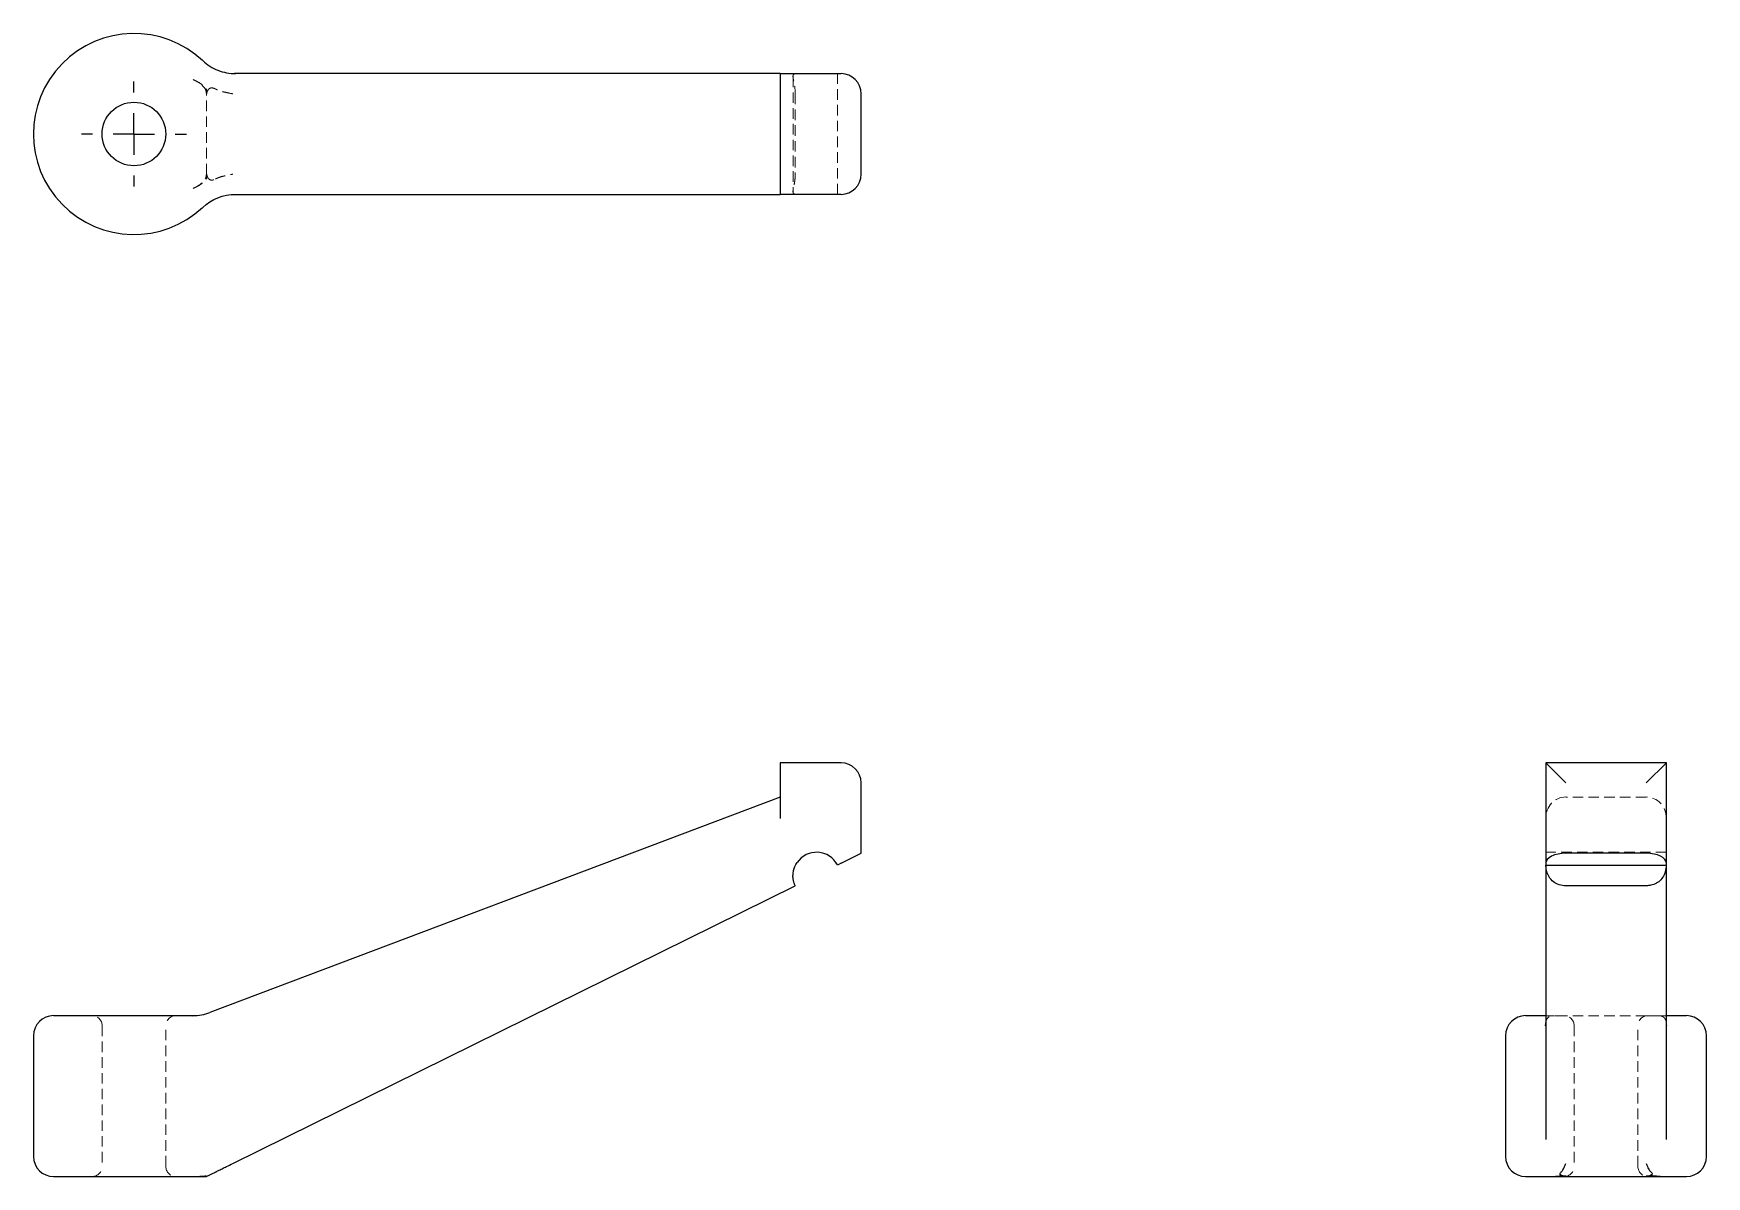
# Model space of a CAD drawing. Header units: millimetres. Extents: x 33 to 235, y 32 to 170.
import ezdxf

# ---------------------------------------------------------------- set-up
doc = ezdxf.new("R2010")
doc.units = ezdxf.units.MM
doc.linetypes.add('HIDDEN', pattern=[1.905, 1.27, -0.635])
doc.layers.add('10', color=7, linetype='Continuous')

# ---------------------------------------------------------------- blocks, each defined once
blk = doc.blocks.new('SW_CENTERMARKSYMBOL_0')
at = {"layer": '10', "color": 0}
for p, q in [((0, 5), (0, 6.34)), ((0, 0), (0, 2.5)), ((-5, 0), (-6.34, 0)), ((0, 0), (-2.5, 0)), ((0, 0), (0, -2.5)), ((0, 0), (2.5, 0)), ((5, 0), (6.34, 0)), ((0, -5), (0, -6.34))]:
    blk.add_line(p, q, dxfattribs=at)

msp = doc.modelspace()

# ---------------------------------------------------------------- linework, layer by layer
at = {"color": 7, "linetype": 'Continuous', "lineweight": 25}
for p, q in [((123.2, 165.29), (57.28, 165.29)), ((123.2, 165.29), (123.2, 150.71)), ((123.2, 165.29), (130.57, 165.29)), ((133, 153.14), (133, 162.86)), ((57.28, 150.71), (123.2, 150.71)), ((130.57, 150.71), (123.2, 150.71)), ((123.2, 82.04), (123.2, 75.32)), ((130.57, 82.04), (123.2, 82.04)), ((215.71, 82.04), (218.14, 79.61)), ((230.29, 82.04), (215.71, 82.04)), ((215.71, 82.04), (215.71, 69.92)), ((230.29, 82.04), (227.86, 79.61)), ((230.29, 69.92), (230.29, 82.04)), ((133, 71.12), (133, 79.61)), ((123.2, 77.91), (54.32, 51.88)), ((130.57, 69.92), (133, 71.12)), ((227.86, 71.12), (218.14, 71.12)), ((130.57, 69.92), (130.13, 69.7)), ((215.71, 69.92), (215.71, 69.7)), ((215.71, 69.7), (230.29, 69.7)), ((215.71, 69.7), (215.71, 36.53)), ((230.29, 69.7), (230.29, 69.92)), ((230.29, 36.53), (230.29, 69.7)), ((57.07, 33.64), (125.04, 67.19)), ((227.86, 67.19), (218.14, 67.19)), ((52.59, 51.5), (35.43, 51.5)), ((215.71, 51.5), (213.29, 51.5)), ((232.71, 51.5), (230.29, 51.5)), ((33, 49.08), (33, 34.5)), ((210.86, 49.08), (210.86, 34.5)), ((215.66, 50.27), (215.71, 50.4)), ((230.34, 50.27), (230.29, 50.4)), ((235.14, 34.5), (235.14, 49.08)), ((35.43, 32.07), (52.31, 32.07)), ((52.31, 32.07), (53.89, 32.07)), ((53.89, 32.07), (53.93, 32.1)), ((213.29, 32.07), (216.44, 32.07)), ((216.44, 32.07), (218.14, 32.07)), ((218.14, 32.07), (227.86, 32.07)), ((227.86, 32.07), (229.56, 32.07)), ((229.56, 32.07), (232.71, 32.07))]:
    msp.add_line(p, q, dxfattribs=at)
at = {"color": 7, "linetype": 'HIDDEN', "lineweight": 18}
for p, q in [((124.77, 164.93), (124.77, 151.06)), ((130.13, 150.71), (130.13, 165.29)), ((53.89, 153.14), (53.89, 162.86)), ((125.04, 162.86), (125.04, 153.14)), ((227.86, 77.91), (218.14, 77.91)), ((230.29, 71.24), (215.71, 71.24)), ((215.73, 69.7), (215.71, 70.01)), ((230.29, 70.01), (230.26, 69.7)), ((216.76, 51.5), (215.71, 51.5)), ((216.76, 51.5), (216.41, 51.49)), ((218.14, 51.5), (216.76, 51.5)), ((227.86, 51.5), (218.14, 51.5)), ((229.24, 51.5), (227.86, 51.5)), ((229.59, 51.49), (229.24, 51.5)), ((230.29, 51.5), (229.24, 51.5)), ((41.3, 50.29), (41.3, 33.29)), ((48.99, 33.29), (48.99, 50.29)), ((219.16, 50.29), (219.16, 33.29)), ((226.84, 33.29), (226.84, 50.29))]:
    msp.add_line(p, q, dxfattribs=at)
at = {"color": 7, "linetype": 'Continuous', "lineweight": 25}
msp.add_circle((45.14, 158), 3.84, dxfattribs=at)
for centre, radius, start, end in [((45.14, 158), 12.14, 46.8637, 313.1363), ((130.57, 162.86), 2.43, 0, 90), ((130.57, 153.14), 2.43, 270, 0), ((130.57, 79.61), 2.43, 0, 90), ((127.61, 68.4), 2.84, 27.3808, 145.3112), ((35.43, 49.08), 2.43, 90, 180), ((213.29, 49.08), 2.43, 90, 180), ((232.71, 49.08), 2.43, 0, 90), ((35.43, 34.5), 2.43, 180, 270), ((213.29, 34.5), 2.43, 180, 270), ((232.71, 34.5), 2.43, 270, 0)]:
    msp.add_arc(centre, radius, start, end, dxfattribs=at)
at = {"color": 7, "linetype": 'HIDDEN', "lineweight": 18}
for centre, start, end in [((40.09, 50.29), 0, 90), ((50.2, 50.29), 90, 180), ((217.94, 50.29), 0, 90), ((228.06, 50.29), 90, 180), ((40.09, 33.29), 270, 0), ((50.2, 33.29), 180, 270), ((217.94, 33.29), 270, 0), ((228.06, 33.29), 180, 270)]:
    msp.add_arc(centre, 1.21, start, end, dxfattribs=at)
for centre, major_axis, ratio, start_param, end_param in [((48.4, 162.86), (5.49, 0), 0.442558, 0, 0.778924), ((48.4, 153.14), (5.49, 0), 0.442558, 5.504261, 6.283185), ((218.14, 75.32), (0, 2.6), 0.935425, 0, 1.570796), ((227.86, 75.32), (0, 2.6), 0.935425, 4.712389, 6.283185)]:
    msp.add_ellipse(centre, major_axis=major_axis, ratio=ratio, start_param=start_param, end_param=end_param, dxfattribs=at)
at = {"color": 7, "linetype": 'Continuous', "lineweight": 25}
for centre, start_param, end_param in [((218.14, 69.92), 1.570796, 3.141593), ((227.86, 69.92), 0, 1.570796)]:
    msp.add_ellipse(centre, major_axis=(2.43, 0), ratio=0.493519, start_param=start_param, end_param=end_param, dxfattribs=at)
for points, knots in [([(53.45, 166.86), (53.98, 166.36), (54.61, 165.96), (55.97, 165.43), (56.7, 165.29), (57.43, 165.29)], [0, 0, 0, 0, 0.5, 0.5, 1, 1, 1, 1]), ([(125.04, 67.19), (125.04, 67.19), (125.03, 67.21), (125, 67.28), (124.97, 67.33), (124.92, 67.48), (124.89, 67.57), (124.83, 67.79), (124.8, 67.92), (124.77, 68.2), (124.76, 68.36), (124.78, 68.69), (124.8, 68.86), (124.92, 69.37), (125.07, 69.71), (125.27, 70.01)], [0, 0, 0, 0, 0.125, 0.125, 0.25, 0.25, 0.375, 0.375, 0.5, 0.5, 0.625, 0.625, 0.75, 0.75, 1, 1, 1, 1]), ([(218.14, 67.19), (217.87, 67.21), (217.33, 67.26), (216.61, 67.64), (216.1, 68.22), (215.82, 68.9), (215.74, 69.4), (215.73, 69.65), (215.73, 69.7)], [0, 0, 0, 0, 0.204292, 0.408763, 0.606573, 0.78375, 0.954929, 1, 1, 1, 1]), ([(230.26, 69.7), (230.26, 69.57), (230.25, 69.19), (230.06, 68.53), (229.65, 67.9), (229.1, 67.46), (228.48, 67.23), (228.04, 67.2), (227.86, 67.19)], [0, 0, 0, 0, 0.117378, 0.323505, 0.503306, 0.673836, 0.859553, 1, 1, 1, 1]), ([(53.93, 32.1), (53.96, 32.11), (53.99, 32.12), (54.1, 32.18), (54.19, 32.22), (54.4, 32.33), (54.52, 32.39), (54.76, 32.5), (54.87, 32.56), (54.98, 32.61)], [0, 0, 0, 0, 0.25, 0.25, 0.5, 0.5, 0.75, 0.75, 1, 1, 1, 1]), ([(54.98, 32.61), (54.99, 32.62), (55.02, 32.63), (55.08, 32.66), (55.19, 32.72), (55.42, 32.83), (55.82, 33.03), (56.39, 33.31), (56.82, 33.52), (57.07, 33.64)], [0, 0, 0, 0, 0.022312, 0.04508, 0.090742, 0.184368, 0.393754, 0.656528, 1, 1, 1, 1]), ([(218.14, 32.1), (218.01, 32.11), (217.88, 32.12), (217.65, 32.18), (217.55, 32.22), (217.43, 32.33), (217.42, 32.39), (217.46, 32.5), (217.5, 32.56), (217.56, 32.61)], [0, 0, 0, 0, 0.25, 0.25, 0.5, 0.5, 0.75, 0.75, 1, 1, 1, 1]), ([(217.56, 32.61), (217.57, 32.62), (217.58, 32.63), (217.61, 32.66), (217.66, 32.72), (217.76, 32.83), (217.88, 33.03), (218.01, 33.31), (218.1, 33.52), (218.14, 33.64)], [0, 0, 0, 0, 0.022312, 0.04508, 0.090742, 0.184368, 0.393754, 0.656528, 1, 1, 1, 1]), ([(227.86, 33.64), (227.9, 33.52), (227.99, 33.31), (228.12, 33.03), (228.24, 32.83), (228.33, 32.72), (228.39, 32.67), (228.41, 32.64), (228.43, 32.62), (228.44, 32.62), (228.44, 32.61)], [0, 0, 0, 0, 0.34821, 0.608005, 0.812282, 0.906203, 0.95305, 0.976545, 0.988324, 1, 1, 1, 1]), ([(228.44, 32.61), (228.5, 32.56), (228.54, 32.5), (228.58, 32.39), (228.57, 32.33), (228.45, 32.22), (228.35, 32.18), (228.12, 32.12), (227.99, 32.11), (227.86, 32.1)], [0, 0, 0, 0, 0.25, 0.25, 0.5, 0.5, 0.75, 0.75, 1, 1, 1, 1]), ([(52.31, 32.07), (52.5, 32.07), (52.69, 32.08), (53.06, 32.09), (53.24, 32.11), (53.49, 32.12), (53.57, 32.13), (53.72, 32.14), (53.79, 32.14), (53.9, 32.14), (53.93, 32.13), (53.96, 32.12), (53.95, 32.11), (53.93, 32.1)], [0, 0, 0, 0, 0.25, 0.25, 0.5, 0.5, 0.625, 0.625, 0.75, 0.75, 0.875, 0.875, 1, 1, 1, 1]), ([(216.44, 32.07), (216.52, 32.07), (216.62, 32.08), (216.82, 32.09), (216.94, 32.11), (217.13, 32.12), (217.2, 32.13), (217.35, 32.14), (217.43, 32.14), (217.62, 32.14), (217.72, 32.13), (217.93, 32.12), (218.04, 32.11), (218.14, 32.1)], [0, 0, 0, 0, 0.25, 0.25, 0.5, 0.5, 0.625, 0.625, 0.75, 0.75, 0.875, 0.875, 1, 1, 1, 1]), ([(229.56, 32.07), (229.48, 32.07), (229.38, 32.08), (229.18, 32.09), (229.06, 32.11), (228.87, 32.12), (228.8, 32.13), (228.65, 32.14), (228.57, 32.14), (228.38, 32.14), (228.28, 32.13), (228.07, 32.12), (227.96, 32.11), (227.86, 32.1)], [0, 0, 0, 0, 0.25, 0.25, 0.5, 0.5, 0.625, 0.625, 0.75, 0.75, 0.875, 0.875, 1, 1, 1, 1])]:
    msp.add_open_spline(points, degree=3, knots=knots, dxfattribs=at)
at = {"color": 7, "linetype": 'HIDDEN', "lineweight": 18}
for points, knots in [([(53.61, 166.71), (53.55, 166.76), (53.5, 166.81), (53.49, 166.83), (53.48, 166.83)], [0, 0, 0, 0, 0.960538, 1, 1, 1, 1]), ([(52.31, 164.56), (52.5, 164.48), (52.69, 164.38), (53.06, 164.18), (53.24, 164.06), (53.49, 163.87), (53.57, 163.8), (53.72, 163.65), (53.79, 163.57), (53.9, 163.38), (53.93, 163.28), (53.96, 163.07), (53.95, 162.96), (53.93, 162.86)], [0, 0, 0, 0, 0.25, 0.25, 0.5, 0.5, 0.625, 0.625, 0.75, 0.75, 0.875, 0.875, 1, 1, 1, 1]), ([(125.27, 165.29), (125.17, 165.29), (125.08, 165.28), (124.94, 165.25), (124.88, 165.23), (124.8, 165.15), (124.78, 165.09), (124.76, 164.94), (124.77, 164.85), (124.8, 164.63), (124.83, 164.51), (124.89, 164.23), (124.92, 164.07), (125, 163.58), (125.04, 163.22), (125.04, 162.86)], [0, 0, 0, 0, 0.125, 0.125, 0.25, 0.25, 0.375, 0.375, 0.5, 0.5, 0.625, 0.625, 0.75, 0.75, 1, 1, 1, 1]), ([(54.98, 163.44), (54.87, 163.5), (54.76, 163.54), (54.52, 163.58), (54.4, 163.57), (54.19, 163.45), (54.1, 163.35), (53.99, 163.12), (53.96, 162.99), (53.93, 162.86)], [0, 0, 0, 0, 0.25, 0.25, 0.5, 0.5, 0.75, 0.75, 1, 1, 1, 1]), ([(57.07, 162.86), (56.82, 162.9), (56.39, 162.99), (55.82, 163.12), (55.43, 163.24), (55.19, 163.33), (55.09, 163.39), (55.03, 163.41), (55, 163.43), (54.99, 163.44), (54.98, 163.44)], [0, 0, 0, 0, 0.34821, 0.608005, 0.812282, 0.906203, 0.95305, 0.976545, 0.988324, 1, 1, 1, 1]), ([(52.31, 151.44), (52.5, 151.52), (52.69, 151.62), (53.06, 151.82), (53.24, 151.94), (53.49, 152.13), (53.57, 152.2), (53.72, 152.35), (53.79, 152.43), (53.9, 152.62), (53.93, 152.72), (53.96, 152.93), (53.95, 153.04), (53.93, 153.14)], [0, 0, 0, 0, 0.25, 0.25, 0.5, 0.5, 0.625, 0.625, 0.75, 0.75, 0.875, 0.875, 1, 1, 1, 1]), ([(53.93, 153.14), (53.96, 153.01), (53.99, 152.88), (54.1, 152.65), (54.19, 152.55), (54.4, 152.43), (54.52, 152.42), (54.76, 152.46), (54.87, 152.5), (54.98, 152.56)], [0, 0, 0, 0, 0.25, 0.25, 0.5, 0.5, 0.75, 0.75, 1, 1, 1, 1]), ([(54.98, 152.56), (54.99, 152.57), (55.02, 152.58), (55.08, 152.61), (55.19, 152.66), (55.42, 152.76), (55.82, 152.88), (56.39, 153.01), (56.82, 153.1), (57.07, 153.14)], [0, 0, 0, 0, 0.022312, 0.04508, 0.090742, 0.184368, 0.393754, 0.656528, 1, 1, 1, 1]), ([(125.04, 153.14), (125.04, 152.96), (125.03, 152.78), (125, 152.43), (124.97, 152.26), (124.92, 151.93), (124.89, 151.78), (124.83, 151.5), (124.8, 151.37), (124.77, 151.15), (124.76, 151.06), (124.78, 150.91), (124.8, 150.85), (124.92, 150.73), (125.07, 150.71), (125.27, 150.71)], [0, 0, 0, 0, 0.125, 0.125, 0.25, 0.25, 0.375, 0.375, 0.5, 0.5, 0.625, 0.625, 0.75, 0.75, 1, 1, 1, 1]), ([(53.48, 149.17), (53.49, 149.17), (53.5, 149.19), (53.55, 149.24), (53.61, 149.29)], [0, 0, 0, 0, 0.039462, 1, 1, 1, 1]), ([(215.69, 50.27), (215.69, 50.39), (215.69, 50.61), (215.75, 50.91), (215.86, 51.12), (215.98, 51.27), (216.11, 51.36), (216.17, 51.39), (216.21, 51.43), (216.34, 51.47), (216.41, 51.5)], [0, 0, 0, 0, 0.0949581, 0.1847934, 0.3502264, 0.4883298, 0.5911063, 0.705073, 0.8493586, 1, 1, 1, 1]), ([(229.59, 51.5), (229.66, 51.47), (229.79, 51.43), (229.83, 51.39), (229.89, 51.36), (230.02, 51.27), (230.14, 51.12), (230.25, 50.91), (230.31, 50.61), (230.31, 50.39), (230.31, 50.27)], [0, 0, 0, 0, 0.150644, 0.294931, 0.408897, 0.511675, 0.649776, 0.815207, 0.905043, 1, 1, 1, 1]), ([(53.85, 32.14), (53.9, 32.14), (53.93, 32.13), (53.96, 32.12), (53.95, 32.11), (53.93, 32.1)], [0, 0, 0, 0, 0.5, 0.5, 1, 1, 1, 1])]:
    msp.add_open_spline(points, degree=3, knots=knots, dxfattribs=at)
at = {"color": 7, "linetype": 'Continuous', "lineweight": 25}
for points in [[(53.45, 149.14), (54.51, 150.14), (55.97, 150.71), (57.43, 150.71)], [(52.26, 51.5), (52.97, 51.5), (53.67, 51.63), (54.32, 51.88)]]:
    msp.add_open_spline(points, degree=3, dxfattribs=at)

# ---------------------------------------------------------------- block references
at = {"layer": '10'}
msp.add_blockref('SW_CENTERMARKSYMBOL_0', (45.14, 158), dxfattribs=at)

doc.saveas('drawing.dxf')
